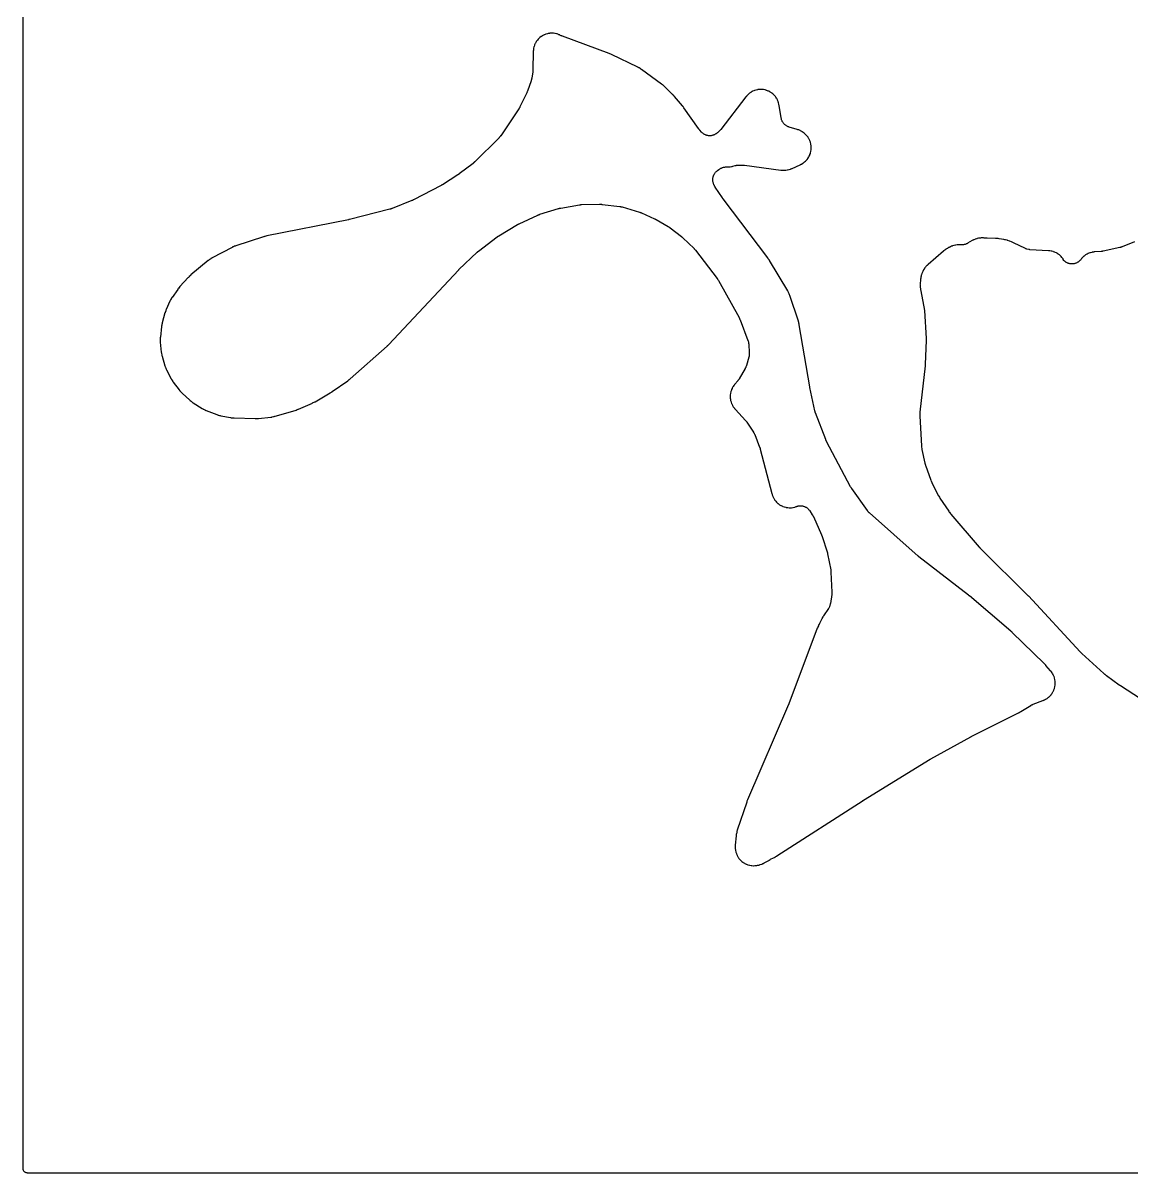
# Model space of a CAD drawing. Header units: millimetres. Extents: x 0 to 300, y 0 to 300.
# Drawn here: x -0.1 to 150, y -0.1 to 155.5 of the extents above; entities that cross this region are included whole.
import ezdxf

# ---------------------------------------------------------------- set-up
doc = ezdxf.new("R2010")
doc.units = ezdxf.units.MM
doc.layers.add('CUT', color=7, linetype='CONTINUOUS')

msp = doc.modelspace()

# ---------------------------------------------------------------- linework, layer by layer
at = {"layer": 'CUT'}
for points in [[(298.5045, -0.0625), (1.4375, -0.0625), (0.5522, -0.0625), (0.4788, -0.0589), (0.4206, -0.0503), (0.3635, -0.036), (0.3082, -0.0162), (0.255, 0.009), (0.2046, 0.0392), (0.1573, 0.0743), (0.1137, 0.1137), (0.0743, 0.1573), (0.0392, 0.2046), (0.009, 0.255), (-0.0162, 0.3082), (-0.036, 0.3635), (-0.0503, 0.4206), (-0.0589, 0.4788), (-0.0625, 0.5522), (-0.0625, 1.4375), (-0.0625, 298.5625)], [(150.3023, 125.9193), (148.6229, 125.2399), (148.614, 125.2364), (148.6001, 125.2309), (148.5774, 125.2224), (148.5472, 125.2115), (148.5201, 125.2021), (148.4982, 125.195), (148.4857, 125.1911), (148.4811, 125.1896), (148.4539, 125.1817), (148.3931, 125.1649), (148.3565, 125.1557), (148.3441, 125.1528), (148.3348, 125.1507), (146.0861, 124.6566), (146.0795, 124.6551), (146.064, 124.6519), (146.0611, 124.6513), (146.0309, 124.6455), (145.9703, 124.635), (145.9494, 124.6317), (145.9203, 124.6281), (145.8431, 124.6199), (145.8099, 124.6171), (144.9612, 124.5592), (144.9469, 124.558), (144.854, 124.5495), (144.8397, 124.548), (144.7835, 124.5414), (144.7549, 124.5374), (144.5723, 124.5072), (144.5158, 124.495), (144.3394, 124.448), (144.2844, 124.4305), (144.1133, 124.3667), (144.0602, 124.344), (143.896, 124.2641), (143.8454, 124.2363), (143.6896, 124.141), (143.6419, 124.1085), (143.496, 123.9987), (143.4516, 123.9617), (143.317, 123.8384), (143.2764, 123.7974), (143.1542, 123.6616), (143.1177, 123.6169), (143.0684, 123.5501), (143.0405, 123.5143), (142.9879, 123.4501), (142.927, 123.3831), (142.8843, 123.3405), (142.817, 123.2799), (142.7702, 123.2419), (142.6971, 123.1883), (142.6467, 123.1552), (142.5686, 123.1093), (142.5152, 123.0814), (142.4329, 123.0435), (142.3769, 123.0211), (142.2912, 122.9918), (142.2332, 122.9751), (142.145, 122.9545), (142.0857, 122.9438), (141.9958, 122.9321), (141.9357, 122.9274), (141.8452, 122.9249), (141.7849, 122.9262), (141.6945, 122.9328), (141.6347, 122.9402), (141.5455, 122.9559), (141.4867, 122.9692), (141.3995, 122.9938), (141.3423, 123.013), (141.258, 123.0462), (141.2031, 123.071), (141.1225, 123.1125), (141.0704, 123.1428), (140.9944, 123.1921), (140.9456, 123.2275), (140.875, 123.2842), (140.8299, 123.3243), (140.7698, 123.3835), (140.7672, 123.3885), (140.6732, 123.5492), (140.641, 123.5985), (140.5317, 123.7491), (140.4948, 123.795), (140.3712, 123.9343), (140.33, 123.9763), (140.1934, 124.1028), (140.1482, 124.1406), (139.9999, 124.253), (139.9512, 124.2863), (139.7926, 124.3836), (139.7409, 124.4119), (139.5735, 124.4932), (139.5193, 124.5163), (139.3447, 124.5809), (139.2885, 124.5985), (139.1084, 124.6456), (139.0508, 124.6577), (138.8644, 124.6873), (138.8352, 124.6913), (138.778, 124.6975), (138.7634, 124.6989), (138.668, 124.7069), (138.6533, 124.708), (136.166, 124.856), (136.1238, 124.8595), (136.0466, 124.8677), (136.0143, 124.8727), (135.715, 124.9492), (135.692, 124.9574), (135.6202, 124.9868), (135.5814, 125.0038), (133.9274, 125.7742), (133.8663, 125.8093), (133.8515, 125.8174), (133.7549, 125.8693), (133.74, 125.8771), (133.6811, 125.9066), (133.6506, 125.9209), (133.4522, 126.0068), (133.3889, 126.0301), (133.1822, 126.0932), (133.1497, 126.1021), (133.1307, 126.1067), (133.1228, 126.1099), (133.0603, 126.1306), (132.8569, 126.1859), (132.8249, 126.1937), (132.7621, 126.2071), (132.746, 126.2103), (132.6408, 126.2298), (132.6246, 126.2326), (132.0065, 126.3296), (131.9867, 126.3324), (131.8578, 126.3483), (131.8379, 126.3504), (131.6886, 126.3637), (131.6806, 126.3646), (131.6566, 126.3666), (131.6095, 126.3695), (131.5974, 126.3702), (131.5532, 126.3721), (131.526, 126.3736), (131.5061, 126.3744), (130.3778, 126.3998), (129.9938, 126.4342), (129.9778, 126.4354), (129.8741, 126.4419), (129.8582, 126.4427), (129.7958, 126.4449), (129.7639, 126.4452), (129.5591, 126.4416), (129.4953, 126.4371), (129.292, 126.4118), (129.2604, 126.407), (129.2305, 126.4016), (129.2007, 126.3955), (129.0086, 126.351), (128.9793, 126.3434), (128.9595, 126.3377), (128.932, 126.3292), (128.7576, 126.2701), (128.7041, 126.2491), (128.5361, 126.1737), (128.5101, 126.1613), (128.4601, 126.1359), (128.4474, 126.1292), (128.3651, 126.0849), (128.3526, 126.078), (127.7351, 125.7261), (127.6947, 125.7044), (127.6197, 125.6666), (127.5359, 125.6296), (127.4789, 125.6078), (127.3918, 125.5795), (127.3329, 125.5636), (127.2433, 125.5443), (127.1831, 125.5345), (127.092, 125.5244), (127.0082, 125.5194), (126.9624, 125.5178), (126.5391, 125.5142), (126.5251, 125.5139), (126.4337, 125.511), (126.4197, 125.5104), (126.3648, 125.5074), (126.3368, 125.5051), (126.1575, 125.4867), (126.1019, 125.4784), (125.9275, 125.4437), (125.8729, 125.4302), (125.7002, 125.3787), (125.6734, 125.37), (125.6216, 125.3519), (125.6083, 125.3471), (125.5433, 125.3226), (125.5187, 125.3127), (125.4585, 125.2869), (125.4461, 125.2814), (125.4005, 125.2607), (125.3771, 125.2494), (125.3692, 125.2454), (125.3588, 125.2405), (125.3288, 125.2253), (125.3136, 125.2172), (125.2282, 125.1737), (125.1828, 125.1481), (125.1618, 125.135), (125.1388, 125.1226), (125.0973, 125.097), (124.992, 125.0379), (124.9789, 125.0303), (124.8947, 124.9802), (124.8819, 124.9723), (124.832, 124.9409), (124.8069, 124.9242), (124.6466, 124.8116), (124.6224, 124.7937), (124.5759, 124.7575), (124.5642, 124.7481), (124.4884, 124.6858), (124.4769, 124.6761), (122.3853, 122.8682), (122.3733, 122.8576), (122.2963, 122.7873), (122.2846, 122.7764), (122.2395, 122.733), (122.217, 122.7101), (122.0767, 122.5599), (122.0355, 122.5108), (121.9138, 122.3487), (121.8781, 122.2954), (121.7729, 122.1189), (121.7573, 122.0909), (121.7282, 122.0355), (121.7209, 122.0212), (121.6749, 121.9277), (121.668, 121.9132), (121.6248, 121.8191), (121.619, 121.806), (121.5822, 121.7207), (121.5768, 121.7075), (121.5559, 121.6557), (121.5459, 121.6289), (121.4856, 121.4558), (121.4694, 121.401), (121.4265, 121.2254), (121.4156, 121.1693), (121.3892, 120.988), (121.3858, 120.9596), (121.3804, 120.904), (121.3792, 120.8898), (121.3724, 120.7971), (121.3716, 120.7828), (121.3701, 120.753), (121.3522, 120.6481), (121.3456, 120.5955), (121.332, 120.4283), (121.3301, 120.3753), (121.3314, 120.2076), (121.3341, 120.1546), (121.3385, 120.1092), (121.3351, 120.041), (121.3345, 120.0231), (121.3323, 119.9065), (121.3322, 119.8885), (121.333, 119.8186), (121.3344, 119.7827), (121.3508, 119.5503), (121.3544, 119.5146), (121.3635, 119.4453), (121.3661, 119.4275), (121.3847, 119.3124), (121.3879, 119.2948), (121.9033, 116.6168), (122.1387, 112.836), (122.1393, 112.8245), (122.1407, 112.7977), (122.1412, 112.7862), (122.1417, 112.7721), (122.142, 112.7606), (122.1427, 112.7338), (122.1429, 112.7223), (122.143, 112.709), (122.1431, 112.6975), (122.143, 112.6707), (122.1429, 112.6591), (122.1427, 112.6451), (122.1425, 112.6336), (122.1417, 112.6067), (122.1414, 112.5952), (122.0102, 109.3293), (122.0099, 109.3223), (122.0091, 109.3061), (122.0087, 109.2991), (122.0078, 109.2825), (122.0073, 109.2739), (122.006, 109.254), (122.0054, 109.2455), (122.0047, 109.2356), (122.004, 109.2271), (122.0023, 109.2072), (122.0015, 109.1986), (122.0011, 109.1943), (122.0001, 109.1842), (121.9977, 109.1606), (121.9965, 109.1505), (121.266, 102.8941), (121.2646, 102.881), (121.2565, 102.7959), (121.2554, 102.7828), (121.2517, 102.7315), (121.2504, 102.7053), (121.2455, 102.5344), (121.2453, 102.5081), (121.2461, 102.4566), (121.2465, 102.4435), (121.2496, 102.358), (121.2503, 102.3449), (121.4897, 98.3021), (121.4905, 98.2911), (121.4965, 98.2141), (121.4975, 98.2026), (121.5024, 98.1522), (121.5052, 98.1279), (121.5261, 97.9772), (121.5297, 97.954), (121.5369, 97.9139), (121.5389, 97.903), (121.5537, 97.8281), (121.5563, 97.8159), (121.9562, 95.9909), (121.9604, 95.973), (121.9895, 95.8574), (121.9942, 95.8397), (122.0351, 95.6959), (122.0404, 95.6783), (122.0765, 95.5647), (122.0823, 95.5473), (122.6916, 93.8142), (122.6984, 93.7957), (122.745, 93.676), (122.7524, 93.6578), (122.8157, 93.5097), (122.8238, 93.4917), (122.8781, 93.3754), (122.8867, 93.3576), (123.7697, 91.6182), (123.7777, 91.6029), (123.8315, 91.5041), (123.84, 91.489), (123.9111, 91.3671), (123.92, 91.3522), (123.9794, 91.2567), (123.9887, 91.2421), (125.1692, 89.4603), (125.1799, 89.4447), (125.2506, 89.3449), (125.2617, 89.3297), (125.3544, 89.2072), (125.366, 89.1924), (125.4429, 89.0972), (125.455, 89.0827), (129.3052, 84.6093), (129.3126, 84.6009), (129.3642, 84.5431), (129.3723, 84.5343), (129.4381, 84.4636), (129.4461, 84.4551), (129.4992, 84.4002), (129.508, 84.3913), (135.8789, 78.0734), (135.8879, 78.0644), (135.8972, 78.055), (135.9004, 78.0518), (135.9079, 78.0441), (135.9112, 78.0408), (135.915, 78.0369), (135.9182, 78.0336), (135.9257, 78.0257), (135.9286, 78.0228), (135.9346, 78.0164), (135.9432, 78.0072), (135.947, 78.0032), (142.9722, 70.4356), (142.981, 70.4263), (143.0391, 70.3663), (143.0481, 70.3572), (143.1227, 70.2834), (143.132, 70.2745), (143.1926, 70.217), (143.202, 70.2083), (146.1765, 67.5093), (146.189, 67.4982), (146.2712, 67.4277), (146.284, 67.417), (146.3896, 67.3314), (146.4027, 67.3211), (146.4887, 67.2552), (146.5021, 67.2453), (148.2277, 65.9983), (148.2338, 65.9939), (148.2765, 65.9639), (148.2831, 65.9593), (148.3368, 65.9225), (148.3433, 65.9181), (148.3862, 65.8897), (148.3932, 65.8851), (153.9437, 62.3066)]]:
    msp.add_lwpolyline(points, dxfattribs=at)
msp.add_lwpolyline([(18.6624, 110.9031), (18.6643, 110.8893), (18.6722, 110.8352), (18.6769, 110.8076), (18.7117, 110.6292), (18.7177, 110.6018), (18.7306, 110.5488), (18.7341, 110.5352), (18.7577, 110.4474), (18.7615, 110.4339), (19.1413, 109.1407), (19.1455, 109.127), (19.1739, 109.0383), (19.1784, 109.0247), (19.1967, 108.9718), (19.2067, 108.9449), (19.276, 108.7721), (19.2873, 108.7458), (19.3106, 108.6949), (19.3167, 108.6819), (19.3575, 108.5981), (19.3639, 108.5853), (19.9801, 107.3922), (19.986, 107.3811), (20.0253, 107.3089), (20.0314, 107.2978), (20.0559, 107.2549), (20.0689, 107.2333), (20.1563, 107.0942), (20.1702, 107.0731), (20.1982, 107.0324), (20.2055, 107.0221), (20.2535, 106.9554), (20.261, 106.9452), (21.0681, 105.8731), (21.0766, 105.8621), (21.1329, 105.7909), (21.1417, 105.78), (21.1764, 105.7381), (21.1947, 105.717), (21.3168, 105.5829), (21.3361, 105.5627), (21.3746, 105.5241), (21.3846, 105.5143), (21.4502, 105.4517), (21.4604, 105.4421), (22.5175, 104.4781), (22.5276, 104.4691), (22.5937, 104.4115), (22.604, 104.4027), (22.6446, 104.3689), (22.6657, 104.3521), (22.8054, 104.246), (22.8273, 104.2302), (22.8707, 104.2002), (22.8819, 104.1927), (22.9552, 104.1445), (22.9666, 104.1372), (24.1798, 103.3777), (24.1918, 103.3704), (24.2701, 103.3239), (24.2822, 103.3169), (24.3299, 103.29), (24.3546, 103.2769), (24.5172, 103.1951), (24.5425, 103.1831), (24.5925, 103.1608), (24.6054, 103.1553), (24.6894, 103.1202), (24.7023, 103.1149), (26.1642, 102.5436), (26.1772, 102.5387), (26.2621, 102.5078), (26.2752, 102.5032), (26.3266, 102.4858), (26.3531, 102.4775), (26.5266, 102.4277), (26.5534, 102.4206), (26.6062, 102.408), (26.6198, 102.405), (26.7081, 102.3861), (26.7217, 102.3834), (28.0044, 102.1403), (28.0164, 102.1382), (28.0946, 102.125), (28.1067, 102.1231), (28.1538, 102.1161), (28.178, 102.113), (28.3356, 102.0963), (28.3599, 102.0942), (28.4075, 102.0911), (28.4197, 102.0904), (28.4989, 102.0868), (28.511, 102.0864), (31.3392, 102.0167), (31.3581, 102.0165), (31.4811, 102.0174), (31.5, 102.0178), (31.6542, 102.0237), (31.6731, 102.0247), (31.7958, 102.0333), (31.8146, 102.035), (33.4676, 102.2033), (33.4814, 102.2049), (33.5708, 102.2161), (33.5846, 102.218), (33.6381, 102.2259), (33.6655, 102.2307), (33.8423, 102.2654), (33.8693, 102.2714), (33.922, 102.2842), (33.9354, 102.2877), (34.0224, 102.3112), (34.0358, 102.3149), (36.7418, 103.1119), (36.7601, 103.1176), (36.8783, 103.1565), (36.8964, 103.1628), (37.0431, 103.2164), (37.061, 103.2233), (37.1765, 103.2697), (37.1941, 103.2771), (39.0863, 104.1088), (39.1011, 104.1156), (39.1968, 104.1608), (39.2115, 104.1679), (39.33, 104.2279), (39.3445, 104.2355), (39.4376, 104.2858), (39.4518, 104.2937), (41.489, 105.4675), (41.5007, 105.4744), (41.5766, 105.5205), (41.5882, 105.5277), (41.6821, 105.5877), (41.6936, 105.5952), (41.7673, 105.6446), (41.7785, 105.6524), (43.8609, 107.1195), (43.8743, 107.1292), (43.9606, 107.1937), (43.9738, 107.2037), (44.0798, 107.2876), (44.0926, 107.298), (44.1752, 107.3671), (44.1878, 107.3779), (49.1835, 111.7971), (49.1938, 111.8065), (49.2606, 111.8683), (49.2707, 111.878), (49.3526, 111.9576), (49.3626, 111.9674), (49.4263, 112.0323), (49.436, 112.0424), (58.8327, 122.064), (58.8361, 122.0676), (58.844, 122.0759), (58.8474, 122.0795), (58.8555, 122.088), (58.8597, 122.0923), (58.8696, 122.1024), (58.8738, 122.1068), (58.8787, 122.1118), (58.883, 122.1161), (58.893, 122.1261), (58.8967, 122.1298), (58.9049, 122.1379), (58.9166, 122.1492), (58.9217, 122.1542), (61.3778, 124.5062), (61.387, 124.5149), (61.4087, 124.5351), (61.418, 124.5436), (61.4294, 124.554), (61.4388, 124.5624), (61.461, 124.5818), (61.4705, 124.5901), (61.4816, 124.5996), (61.4912, 124.6077), (61.5139, 124.6266), (61.5237, 124.6346), (61.5357, 124.6443), (61.5456, 124.6522), (61.5688, 124.6704), (61.5788, 124.6781), (64.1031, 126.6023), (64.1134, 126.6099), (64.1374, 126.6277), (64.1478, 126.6353), (64.1604, 126.6444), (64.1709, 126.6518), (64.1954, 126.6689), (64.206, 126.6761), (64.2182, 126.6844), (64.2288, 126.6914), (64.2538, 126.7078), (64.2646, 126.7148), (64.2778, 126.7231), (64.2886, 126.7299), (64.3141, 126.7456), (64.325, 126.7522), (66.833, 128.2469), (66.8432, 128.2529), (66.8672, 128.2668), (66.8776, 128.2726), (66.8902, 128.2797), (66.9006, 128.2855), (66.925, 128.2987), (66.9354, 128.3043), (66.9475, 128.3107), (66.9581, 128.3161), (66.9828, 128.3287), (66.9934, 128.3341), (67.0064, 128.3405), (67.0171, 128.3457), (67.0421, 128.3576), (67.0529, 128.3626), (69.5927, 129.5331), (69.6061, 129.5392), (69.6373, 129.553), (69.6508, 129.5588), (69.6672, 129.5657), (69.6807, 129.5713), (69.7124, 129.584), (69.726, 129.5894), (69.7417, 129.5954), (69.7554, 129.6006), (69.7875, 129.6123), (69.8013, 129.6172), (69.8182, 129.6231), (69.832, 129.6278), (69.8645, 129.6384), (69.8784, 129.6429), (72.3835, 130.4225), (72.3978, 130.4268), (72.4311, 130.4366), (72.4455, 130.4407), (72.463, 130.4455), (72.4774, 130.4493), (72.511, 130.458), (72.5255, 130.4616), (72.5421, 130.4656), (72.5566, 130.469), (72.5906, 130.4765), (72.6051, 130.4796), (72.6229, 130.4833), (72.6375, 130.4861), (72.6717, 130.4926), (72.6864, 130.4952), (75.2222, 130.9286), (75.2289, 130.9297), (75.2446, 130.9323), (75.2475, 130.9328), (75.278, 130.9371), (75.3391, 130.9447), (75.3602, 130.9471), (75.3895, 130.9493), (75.4673, 130.9538), (75.5007, 130.9551), (77.9466, 131.0055), (77.9627, 131.0057), (78.0002, 131.0058), (78.0162, 131.0057), (78.0355, 131.0054), (78.0515, 131.005), (78.0887, 131.0038), (78.1047, 131.0031), (78.123, 131.0022), (78.1389, 131.0012), (78.1761, 130.9987), (78.1921, 130.9975), (78.2115, 130.9958), (78.2274, 130.9943), (78.2645, 130.9904), (78.2804, 130.9886), (80.6949, 130.6934), (80.7042, 130.6922), (80.7186, 130.6903), (80.7424, 130.6868), (80.7741, 130.6817), (80.8023, 130.6768), (80.8245, 130.6725), (80.8373, 130.6699), (80.842, 130.669), (80.8694, 130.6628), (80.9301, 130.6482), (80.9663, 130.6387), (80.9785, 130.6352), (80.9874, 130.6326), (83.3326, 129.9378), (83.347, 129.9334), (83.3805, 129.9229), (83.3948, 129.9182), (83.4122, 129.9124), (83.4265, 129.9076), (83.4596, 129.8959), (83.4738, 129.8908), (83.49, 129.8848), (83.504, 129.8794), (83.5368, 129.8667), (83.5507, 129.8611), (83.5677, 129.8541), (83.5816, 129.8483), (83.6139, 129.8345), (83.6277, 129.8284), (85.3726, 129.0453), (85.3832, 129.0404), (85.4081, 129.0289), (85.4187, 129.0239), (85.4316, 129.0177), (85.4421, 129.0125), (85.4667, 129.0003), (85.4771, 128.995), (85.4891, 128.9889), (85.4996, 128.9834), (85.5238, 128.9706), (85.5341, 128.9651), (85.5467, 128.9582), (85.5569, 128.9525), (85.5808, 128.9391), (85.591, 128.9332), (87.2293, 127.9817), (87.242, 127.9742), (87.2715, 127.9564), (87.284, 127.9487), (87.2993, 127.9391), (87.3117, 127.9312), (87.3406, 127.9125), (87.3529, 127.9043), (87.3669, 127.8949), (87.3791, 127.8866), (87.4073, 127.8669), (87.4194, 127.8584), (87.434, 127.8479), (87.4459, 127.8392), (87.4734, 127.8186), (87.4852, 127.8097), (89.0063, 126.6357), (89.0161, 126.628), (89.039, 126.6099), (89.0487, 126.602), (89.0605, 126.5924), (89.0701, 126.5844), (89.0924, 126.5656), (89.102, 126.5575), (89.1128, 126.5481), (89.1222, 126.5399), (89.144, 126.5205), (89.1533, 126.5122), (89.1645, 126.5019), (89.1737, 126.4934), (89.1949, 126.4734), (89.204, 126.4648), (90.7202, 124.9994), (90.725, 124.9947), (90.7363, 124.9836), (90.7384, 124.9816), (90.7599, 124.9596), (90.8022, 124.9149), (90.8165, 124.8993), (90.8356, 124.8771), (90.8852, 124.8171), (90.906, 124.791), (93.8592, 120.9381), (93.8633, 120.9327), (93.8728, 120.9201), (93.8746, 120.9178), (93.8924, 120.8932), (93.9273, 120.8431), (93.9391, 120.8258), (93.9546, 120.8011), (93.9945, 120.7351), (94.0111, 120.7064), (96.8039, 115.6745), (96.8115, 115.6604), (96.8291, 115.6274), (96.8365, 115.6131), (96.8454, 115.5958), (96.8525, 115.5814), (96.8689, 115.5479), (96.8757, 115.5334), (96.8835, 115.5168), (96.8901, 115.5022), (96.9053, 115.468), (96.9116, 115.4533), (96.9192, 115.4353), (96.9253, 115.4205), (96.9393, 115.3858), (96.9451, 115.3709), (98.0092, 112.5797), (98.0131, 112.5693), (98.0183, 112.5552), (98.0325, 112.5132), (98.0481, 112.4634), (98.0678, 112.3891), (98.0839, 112.3165), (98.0973, 112.2399), (98.1043, 112.1864), (98.1091, 112.1416), (98.1103, 112.1269), (98.1111, 112.1159), (98.196, 110.8754), (98.1978, 110.8358), (98.1996, 110.7631), (98.198, 110.6838), (98.1946, 110.6311), (98.186, 110.5522), (98.178, 110.5), (98.1626, 110.4222), (98.1453, 110.3516), (98.135, 110.3133), (97.803, 109.1779), (97.7991, 109.1648), (97.7936, 109.1473), (97.776, 109.0958), (97.744, 109.0108), (97.729, 108.9736), (97.7124, 108.9371), (97.6728, 108.8554), (97.6476, 108.8072), (97.6386, 108.7912), (97.6319, 108.7793), (96.8123, 107.3693), (96.8071, 107.3605), (96.799, 107.3469), (96.7853, 107.3247), (96.7665, 107.2951), (96.7493, 107.2691), (96.7353, 107.2488), (96.7272, 107.2372), (96.7242, 107.2329), (96.7061, 107.2083), (96.6648, 107.1542), (96.6394, 107.1223), (96.6305, 107.1117), (96.624, 107.1039), (96.2487, 106.6654), (96.2394, 106.6543), (96.1798, 106.5811), (96.1707, 106.5697), (96.136, 106.5249), (96.1187, 106.5015), (96.0119, 106.349), (95.981, 106.2999), (95.8907, 106.14), (95.8646, 106.0881), (95.7902, 105.9203), (95.7692, 105.8661), (95.7114, 105.6918), (95.6958, 105.6359), (95.655, 105.4568), (95.6449, 105.3996), (95.6217, 105.2175), (95.6171, 105.1596), (95.6116, 104.976), (95.6127, 104.918), (95.625, 104.7347), (95.6317, 104.677), (95.6616, 104.4959), (95.6738, 104.4391), (95.7211, 104.2617), (95.7388, 104.2063), (95.803, 104.0343), (95.8259, 103.9809), (95.9065, 103.8159), (95.9345, 103.765), (96.0306, 103.6086), (96.0634, 103.5607), (96.1758, 103.4122), (96.1938, 103.3895), (96.2302, 103.346), (96.2397, 103.3349), (96.302, 103.264), (96.3117, 103.2532), (97.6883, 101.7598), (97.6947, 101.7528), (97.7046, 101.7418), (97.7207, 101.7235), (97.742, 101.6986), (97.7605, 101.6762), (97.7749, 101.6582), (97.7831, 101.6478), (97.7861, 101.6439), (97.8033, 101.6211), (97.8406, 101.5697), (97.8623, 101.5384), (97.8695, 101.5277), (97.8747, 101.5197), (98.7624, 100.1511), (98.7684, 100.1417), (98.7766, 100.1288), (98.7996, 100.0901), (98.8365, 100.0246), (98.8522, 99.9954), (98.8669, 99.9656), (98.8987, 99.8975), (98.9168, 99.8562), (98.9226, 99.8422), (98.9268, 99.8317), (99.5943, 98.1365), (99.5992, 98.1239), (99.6103, 98.0943), (99.615, 98.0816), (99.6206, 98.066), (99.6251, 98.0533), (99.6353, 98.0233), (99.6396, 98.0105), (99.6444, 97.9957), (99.6485, 97.9828), (99.6579, 97.9526), (99.6618, 97.9396), (99.6664, 97.9237), (99.6701, 97.9107), (99.6786, 97.8802), (99.6821, 97.8672), (101.244, 91.8683), (101.2477, 91.8544), (101.2735, 91.7644), (101.2776, 91.7506), (101.2944, 91.697), (101.3036, 91.6697), (101.367, 91.4965), (101.3893, 91.4434), (101.4679, 91.2793), (101.4953, 91.2286), (101.5892, 91.0728), (101.6213, 91.025), (101.7297, 90.8789), (101.7662, 90.8343), (101.8882, 90.6993), (101.9288, 90.6585), (102.0631, 90.5357), (102.1074, 90.499), (102.2529, 90.3897), (102.3006, 90.3574), (102.4559, 90.2625), (102.5064, 90.2349), (102.67, 90.1553), (102.723, 90.1327), (102.8935, 90.0692), (102.9483, 90.0517), (103.1242, 90.0049), (103.1804, 89.9927), (103.36, 89.9629), (103.4171, 89.9562), (103.5987, 89.9438), (103.6562, 89.9426), (103.8381, 89.9476), (103.8955, 89.9519), (104.0761, 89.9743), (104.1328, 89.9841), (104.3105, 90.0237), (104.366, 90.0389), (104.5414, 90.0962), (104.5685, 90.1058), (104.5686, 90.1058), (104.6097, 90.1203), (104.6857, 90.145), (104.7697, 90.168), (104.8264, 90.1805), (104.9123, 90.1952), (104.9699, 90.2022), (105.0568, 90.2086), (105.1148, 90.21), (105.2019, 90.2079), (105.2598, 90.2036), (105.3463, 90.1931), (105.4035, 90.1833), (105.4886, 90.1645), (105.5446, 90.1492), (105.6275, 90.1222), (105.6817, 90.1016), (105.7616, 90.0667), (105.8135, 90.0409), (105.8897, 89.9985), (105.9389, 89.9678), (106.0106, 89.9182), (106.0566, 89.8829), (106.1231, 89.8266), (106.1656, 89.787), (106.2263, 89.7245), (106.2647, 89.681), (106.3191, 89.613), (106.3659, 89.5483), (106.3906, 89.5123), (106.7235, 89.0017), (106.7284, 88.9941), (106.7359, 88.9823), (106.7481, 88.9627), (106.7641, 88.9361), (106.7779, 88.9123), (106.7886, 88.8932), (106.7946, 88.8823), (106.7969, 88.8782), (106.8094, 88.8542), (106.8365, 88.8005), (106.8521, 88.768), (106.8572, 88.7569), (106.8609, 88.7487), (107.9539, 86.2835), (107.9584, 86.2732), (107.9687, 86.2491), (107.9731, 86.2387), (107.9783, 86.2261), (107.9825, 86.2157), (107.9922, 86.1914), (107.9963, 86.1809), (108.001, 86.1689), (108.0049, 86.1583), (108.014, 86.1338), (108.0179, 86.1232), (108.0225, 86.1103), (108.0262, 86.0997), (108.0347, 86.075), (108.0382, 86.0643), (108.717, 83.9991), (108.7214, 83.9853), (108.7315, 83.953), (108.7357, 83.9391), (108.7406, 83.9221), (108.7446, 83.9082), (108.7536, 83.8756), (108.7573, 83.8615), (108.7615, 83.8454), (108.765, 83.8314), (108.773, 83.7985), (108.7763, 83.7844), (108.7801, 83.7671), (108.7832, 83.7529), (108.7901, 83.7198), (108.7929, 83.7056), (109.2057, 81.5439), (109.2085, 81.5281), (109.2148, 81.4914), (109.2174, 81.4757), (109.2204, 81.4564), (109.2227, 81.4406), (109.2277, 81.4037), (109.2297, 81.3879), (109.2319, 81.3697), (109.2336, 81.3538), (109.2373, 81.3167), (109.2388, 81.3008), (109.2404, 81.2814), (109.2416, 81.2655), (109.244, 81.2283), (109.2448, 81.2124), (109.3697, 78.5409), (109.3701, 78.5298), (109.3707, 78.5147), (109.3711, 78.47), (109.3699, 78.3954), (109.3688, 78.3625), (109.3665, 78.3296), (109.3598, 78.2554), (109.3546, 78.211), (109.3525, 78.196), (109.3509, 78.1849), (109.1657, 76.9759), (109.1569, 76.9271), (109.1382, 76.8382), (109.1125, 76.7424), (109.0919, 76.6797), (109.0558, 76.5873), (109.0284, 76.5273), (108.9823, 76.4395), (108.9358, 76.3614), (108.9092, 76.3195), (108.2261, 75.3062), (108.2202, 75.2972), (108.1793, 75.2342), (108.1733, 75.2247), (108.1473, 75.1828), (108.1351, 75.1624), (108.0619, 75.0337), (108.051, 75.0136), (108.0328, 74.9784), (108.0279, 74.9688), (107.9948, 74.9023), (107.9896, 74.8914), (107.7098, 74.2983), (107.6277, 74.1501), (107.6174, 74.1308), (107.5532, 74.0043), (107.5437, 73.9846), (107.469, 73.8232), (107.4602, 73.8032), (107.4054, 73.6723), (107.3973, 73.6521), (103.5384, 63.4135), (103.5334, 63.4002), (103.5281, 63.3866), (103.5263, 63.382), (103.5219, 63.3709), (103.52, 63.3661), (103.5178, 63.3606), (103.5159, 63.3558), (103.5114, 63.3447), (103.5097, 63.3405), (103.5059, 63.3316), (103.5005, 63.3188), (103.4981, 63.3132), (97.9541, 50.4212), (97.9493, 50.4096), (97.9185, 50.3337), (97.9139, 50.322), (97.8773, 50.226), (97.873, 50.2142), (97.8454, 50.1371), (97.8413, 50.1252), (96.574, 46.3287), (96.5732, 46.3263), (96.5639, 46.2982), (96.5585, 46.2812), (96.525, 46.17), (96.5201, 46.1528), (96.502, 46.0855), (96.4937, 46.0507), (96.4469, 45.8233), (96.4407, 45.7881), (96.4307, 45.7191), (96.4284, 45.7014), (96.4153, 45.586), (96.4135, 45.5682), (96.3054, 44.2836), (96.3043, 44.2687), (96.2986, 44.1723), (96.2979, 44.1574), (96.2959, 44.0994), (96.2957, 44.0697), (96.2985, 43.8792), (96.3024, 43.8199), (96.3238, 43.6333), (96.3335, 43.5746), (96.3733, 43.391), (96.3887, 43.3336), (96.4465, 43.1548), (96.4675, 43.0992), (96.5427, 42.927), (96.5691, 42.8738), (96.661, 42.7099), (96.6925, 42.6595), (96.8001, 42.5055), (96.8365, 42.4585), (96.9588, 42.3159), (96.9997, 42.2727), (97.1355, 42.1429), (97.1805, 42.104), (97.3285, 41.9882), (97.3771, 41.954), (97.5358, 41.8534), (97.5875, 41.8242), (97.7554, 41.7398), (97.8098, 41.7158), (97.9852, 41.6485), (98.0417, 41.6299), (98.2229, 41.5803), (98.2809, 41.5675), (98.4661, 41.536), (98.5252, 41.529), (98.7126, 41.516), (98.772, 41.5148), (98.9598, 41.5204), (99.0191, 41.5251), (99.208, 41.5496), (99.2374, 41.5542), (99.2945, 41.5645), (99.3091, 41.5673), (99.4037, 41.5868), (99.4182, 41.59), (99.4755, 41.6033), (99.4887, 41.6065), (99.5741, 41.6284), (99.5872, 41.6319), (99.6382, 41.6462), (99.6642, 41.6541), (99.8293, 41.7086), (99.88, 41.7279), (100.0396, 41.7971), (100.0642, 41.8084), (100.1118, 41.8317), (100.1239, 41.8377), (100.2023, 41.8782), (100.2143, 41.8846), (100.7355, 42.1689), (100.7466, 42.1751), (100.8184, 42.2163), (100.8294, 42.2228), (100.8721, 42.2485), (100.8936, 42.2621), (101.0299, 42.3522), (101.0712, 42.3821), (101.0822, 42.3908), (101.4701, 42.5701), (101.4892, 42.5793), (101.6118, 42.6413), (101.6305, 42.6512), (101.7815, 42.7344), (101.7999, 42.7449), (101.9179, 42.8154), (101.9358, 42.8266), (101.9381, 42.828), (113.5794, 50.3545), (113.5896, 50.361), (113.5984, 50.3666), (113.6044, 50.3704), (113.6188, 50.3794), (113.625, 50.3832), (122.6533, 55.9158), (122.6656, 55.9233), (122.6784, 55.931), (122.6827, 55.9335), (122.6932, 55.9397), (122.6977, 55.9424), (122.7025, 55.9452), (122.7106, 55.9499), (122.7146, 55.9521), (122.7232, 55.957), (122.7355, 55.9639), (122.7409, 55.9669), (128.1519, 58.9458), (128.1626, 58.9517), (128.1733, 58.9575), (128.1865, 58.9646), (128.195, 58.969), (128.2082, 58.976), (128.2146, 58.9792), (128.2189, 58.9814), (128.2299, 58.987), (128.2346, 58.9894), (134.6291, 62.1873), (134.6419, 62.194), (134.7249, 62.238), (134.7376, 62.2449), (134.8405, 62.3027), (134.853, 62.31), (134.9338, 62.358), (134.9462, 62.3655), (136.2703, 63.1959), (136.2796, 63.2017), (136.2941, 63.2105), (136.3183, 63.2248), (136.351, 63.2434), (136.3804, 63.2593), (136.4039, 63.2716), (136.4174, 63.2784), (136.4224, 63.2809), (136.452, 63.2951), (136.5185, 63.3253), (136.5588, 63.3424), (136.5726, 63.3478), (136.5828, 63.3518), (137.9256, 63.8658), (137.939, 63.8711), (138.0253, 63.9065), (138.0386, 63.9121), (138.0899, 63.9346), (138.1159, 63.9468), (138.2808, 64.0287), (138.3309, 64.0567), (138.4851, 64.1527), (138.5323, 64.1854), (138.6766, 64.2957), (138.7205, 64.3327), (138.8535, 64.4563), (138.8937, 64.4974), (139.0143, 64.6331), (139.0504, 64.6778), (139.1574, 64.8245), (139.1891, 64.8724), (139.2816, 65.0286), (139.3085, 65.0794), (139.3857, 65.2438), (139.4076, 65.2968), (139.4688, 65.4678), (139.4855, 65.5228), (139.53, 65.6988), (139.5414, 65.7551), (139.5689, 65.9346), (139.5749, 65.9917), (139.5851, 66.173), (139.5855, 66.2305), (139.5784, 66.4119), (139.5733, 66.4691), (139.5488, 66.6491), (139.5384, 66.7055), (139.4968, 66.8823), (139.481, 66.9375), (139.4226, 67.1095), (139.4016, 67.1629), (139.3271, 67.3285), (139.3011, 67.3797), (139.2111, 67.5375), (139.1803, 67.5859), (139.0742, 67.7364), (139.0571, 67.7594), (139.0226, 67.8037), (139.0137, 67.8149), (138.9545, 67.8871), (138.9453, 67.8982), (138.3276, 68.6169), (138.3189, 68.6268), (138.2618, 68.6904), (138.253, 68.7), (138.1795, 68.7783), (138.1704, 68.7877), (138.1106, 68.8487), (138.1013, 68.858), (133.7755, 73.08), (133.7683, 73.0869), (133.718, 73.1344), (133.7101, 73.1417), (133.6463, 73.1998), (133.6385, 73.2068), (133.5873, 73.2519), (133.5788, 73.2592), (127.9757, 78.005), (127.9711, 78.0088), (127.9389, 78.0355), (127.934, 78.0396), (127.8936, 78.0724), (127.8887, 78.0763), (127.8565, 78.1019), (127.8512, 78.1061), (121.1544, 83.3061), (121.1498, 83.3097), (121.139, 83.3182), (121.1344, 83.3219), (121.1233, 83.3307), (121.1177, 83.3353), (121.1045, 83.3459), (121.0989, 83.3505), (121.0924, 83.3559), (121.0868, 83.3605), (121.0738, 83.3714), (121.0683, 83.3761), (121.0655, 83.3785), (121.059, 83.3841), (121.0438, 83.3973), (121.0373, 83.403), (114.445, 89.2409), (114.4354, 89.2495), (114.4225, 89.2613), (114.3853, 89.2972), (114.3251, 89.3588), (114.299, 89.3865), (114.2742, 89.4154), (114.2195, 89.482), (114.1878, 89.5228), (114.1776, 89.5369), (114.17, 89.5474), (112.0575, 92.53), (112.0493, 92.5419), (112.0302, 92.5697), (112.0221, 92.5817), (112.0124, 92.5964), (112.0045, 92.6086), (111.9864, 92.637), (111.9787, 92.6493), (111.97, 92.6634), (111.9625, 92.6758), (111.9453, 92.7048), (111.938, 92.7173), (111.9292, 92.7326), (111.9221, 92.7452), (111.9059, 92.7748), (111.899, 92.7875), (108.6515, 98.9099), (108.6452, 98.922), (108.6307, 98.9504), (108.6245, 98.9627), (108.6172, 98.9777), (108.6112, 98.99), (108.5975, 99.0188), (108.5918, 99.0313), (108.5853, 99.0456), (108.5797, 99.0581), (108.5669, 99.0873), (108.5615, 99.0999), (108.5551, 99.1153), (108.5499, 99.128), (108.538, 99.1576), (108.533, 99.1704), (107.1472, 102.7861), (107.1447, 102.7926), (107.139, 102.8079), (107.138, 102.8107), (107.1275, 102.8405), (107.1076, 102.9006), (107.1011, 102.9213), (107.093, 102.9504), (107.0731, 103.0279), (107.0652, 103.0613), (106.3862, 106.1954), (106.3832, 106.2096), (106.3802, 106.2242), (106.3792, 106.2291), (106.3768, 106.241), (106.3758, 106.2462), (106.3746, 106.2521), (106.3736, 106.2573), (106.3714, 106.2693), (106.3705, 106.2738), (106.3688, 106.2836), (106.3663, 106.2975), (106.3653, 106.3036), (104.9514, 114.7091), (104.9495, 114.7199), (104.9355, 114.7949), (104.9333, 114.806), (104.9231, 114.855), (104.9178, 114.8786), (104.8814, 115.0244), (104.8754, 115.0469), (104.8642, 115.0855), (104.861, 115.096), (104.8387, 115.168), (104.8349, 115.1797), (103.6793, 118.6512), (103.6739, 118.6666), (103.6376, 118.7666), (103.6318, 118.7819), (103.6083, 118.8413), (103.5955, 118.8714), (103.5068, 119.0646), (103.4923, 119.094), (103.4625, 119.1505), (103.4547, 119.1649), (103.4025, 119.2576), (103.3943, 119.2717), (100.9173, 123.4074), (100.9089, 123.4211), (100.8529, 123.5092), (100.8441, 123.5226), (100.7708, 123.6313), (100.7616, 123.6445), (100.7009, 123.7295), (100.6914, 123.7425), (94.6411, 131.7549), (94.6379, 131.7592), (94.6304, 131.7692), (94.6272, 131.7735), (94.6196, 131.7838), (94.6157, 131.7891), (94.6067, 131.8015), (94.6029, 131.8069), (94.5985, 131.813), (94.5947, 131.8184), (94.5858, 131.831), (94.5825, 131.8357), (94.5754, 131.846), (94.5655, 131.8606), (94.5611, 131.8671), (93.5847, 133.3307), (93.5783, 133.3404), (93.5697, 133.3536), (93.5455, 133.3931), (93.507, 133.4598), (93.4905, 133.4897), (93.4751, 133.5202), (93.4418, 133.5899), (93.4228, 133.6321), (93.4168, 133.6465), (93.4124, 133.6572), (93.3749, 133.7506), (93.3594, 133.792), (93.3329, 133.8685), (93.3082, 133.9533), (93.2945, 134.0105), (93.2781, 134.0973), (93.2701, 134.1555), (93.2623, 134.2435), (93.2601, 134.3023), (93.261, 134.3906), (93.2645, 134.4493), (93.274, 134.5371), (93.2833, 134.5952), (93.3014, 134.6816), (93.3163, 134.7385), (93.3428, 134.8228), (93.3632, 134.878), (93.3979, 134.9592), (93.4236, 135.0121), (93.466, 135.0896), (93.4968, 135.1397), (93.5466, 135.2126), (93.5822, 135.2595), (93.6389, 135.3271), (93.6789, 135.3703), (93.742, 135.4321), (93.786, 135.4711), (93.8548, 135.5264), (93.9056, 135.5632), (94.0809, 135.6893), (94.1005, 135.7041), (94.1201, 135.7194), (94.1553, 135.7456), (94.2211, 135.7922), (94.2953, 135.8394), (94.3462, 135.8683), (94.4246, 135.9081), (94.4781, 135.932), (94.56, 135.9639), (94.6156, 135.9824), (94.7002, 136.0061), (94.7573, 136.0192), (94.8439, 136.0345), (94.902, 136.0419), (94.9896, 136.0488), (95.0702, 136.0511), (95.1141, 136.0513), (95.292, 136.0478), (95.35, 136.0494), (95.5331, 136.0636), (95.5907, 136.0708), (95.7741, 136.103), (95.8026, 136.1087), (95.8579, 136.1212), (95.872, 136.1246), (95.9635, 136.1476), (95.9776, 136.1513), (96.2804, 136.2353), (96.29, 136.2379), (96.305, 136.2419), (96.3299, 136.2482), (96.3635, 136.2561), (96.3934, 136.2625), (96.3976, 136.2634), (96.4506, 136.2723), (96.5232, 136.2824), (96.5742, 136.2874), (96.6924, 136.2937), (96.693, 136.2938), (96.6943, 136.2938), (96.6954, 136.2939), (96.7055, 136.294), (97.5288, 136.2968), (102.4745, 135.6257), (102.4884, 135.6239), (102.5792, 135.6138), (102.5932, 135.6124), (102.6479, 135.6076), (102.676, 135.6057), (102.8561, 135.5983), (102.9123, 135.5987), (103.0898, 135.608), (103.1458, 135.6136), (103.3217, 135.6395), (103.3769, 135.6503), (103.5495, 135.6926), (103.6035, 135.7085), (103.7738, 135.7676), (103.8001, 135.7774), (103.8511, 135.7978), (103.8641, 135.8032), (103.9481, 135.8391), (103.961, 135.8448), (103.9799, 135.8535), (105.0695, 136.35), (105.0696, 136.35), (105.083, 136.3563), (105.1702, 136.3987), (105.1836, 136.4054), (105.2353, 136.4322), (105.2614, 136.4465), (105.4266, 136.5426), (105.4766, 136.5752), (105.6293, 136.6857), (105.6758, 136.723), (105.8168, 136.8482), (105.8594, 136.8899), (105.9873, 137.0284), (106.0255, 137.0742), (106.139, 137.2247), (106.1725, 137.2741), (106.2705, 137.4351), (106.2989, 137.4875), (106.3805, 137.6575), (106.4035, 137.7125), (106.4678, 137.8897), (106.4853, 137.9468), (106.5316, 138.1295), (106.5434, 138.188), (106.5714, 138.3744), (106.5773, 138.4337), (106.5866, 138.622), (106.5866, 138.6817), (106.5772, 138.8699), (106.5712, 138.9293), (106.5432, 139.1157), (106.5314, 139.1742), (106.4849, 139.3569), (106.4674, 139.4139), (106.4031, 139.5911), (106.3799, 139.646), (106.2983, 139.816), (106.2699, 139.8684), (106.1718, 140.0294), (106.1383, 140.0787), (106.0247, 140.2292), (105.9865, 140.2749), (105.8585, 140.4134), (105.8159, 140.4551), (105.6729, 140.5819), (105.6501, 140.6012), (105.6047, 140.6376), (105.5929, 140.6468), (105.5243, 140.699), (105.4987, 140.7175), (105.4173, 140.7729), (105.4035, 140.7821), (105.3489, 140.8171), (105.3204, 140.8343), (105.1351, 140.9392), (105.0756, 140.9687), (104.8798, 141.0524), (104.8489, 141.0647), (104.788, 141.0868), (104.7723, 141.0923), (104.6698, 141.1264), (104.6539, 141.1314), (103.5884, 141.4535), (103.5426, 141.4687), (103.4596, 141.4987), (103.3707, 141.5363), (103.3131, 141.5645), (103.2288, 141.6114), (103.1745, 141.6456), (103.0957, 141.7013), (103.0453, 141.7411), (102.973, 141.8049), (102.9211, 141.8558), (102.859, 141.9233), (102.8193, 141.9711), (102.7671, 142.0406), (102.7346, 142.0885), (102.6893, 142.1627), (102.6616, 142.2135), (102.6237, 142.2917), (102.601, 142.3449), (102.5709, 142.4264), (102.5534, 142.4815), (102.5312, 142.5656), (102.5147, 142.6434), (102.5066, 142.6861), (102.2369, 144.3425), (102.234, 144.3605), (102.2315, 144.3748), (102.214, 144.4679), (102.2111, 144.4822), (102.1992, 144.5379), (102.1925, 144.5663), (102.1447, 144.7469), (102.127, 144.8025), (102.1206, 144.8199), (102.1123, 144.8483), (102.0911, 144.909), (102.0201, 145.0816), (101.9945, 145.1358), (101.9054, 145.3029), (101.8746, 145.3543), (101.7693, 145.5116), (101.7335, 145.5597), (101.613, 145.7058), (101.5726, 145.75), (101.4381, 145.8833), (101.3935, 145.9233), (101.2464, 146.0426), (101.1981, 146.0779), (101.0398, 146.1819), (100.9882, 146.2123), (100.8203, 146.3), (100.7659, 146.325), (100.5902, 146.3955), (100.5336, 146.415), (100.3517, 146.4677), (100.2934, 146.4814), (100.1071, 146.5157), (100.0477, 146.5236), (99.859, 146.5391), (99.7991, 146.541), (99.6098, 146.5376), (99.55, 146.5335), (99.362, 146.5113), (99.3029, 146.5013), (99.118, 146.4604), (99.0603, 146.4445), (98.8804, 146.3854), (98.8245, 146.3639), (98.6514, 146.2871), (98.5979, 146.2601), (98.4333, 146.1665), (98.3828, 146.1343), (98.2283, 146.0247), (98.1813, 145.9876), (98.0386, 145.8632), (97.9954, 145.8216), (97.864, 145.6816), (97.8441, 145.6593), (97.8062, 145.6147), (97.7967, 145.6032), (97.7355, 145.5274), (97.7263, 145.5156), (94.3587, 141.1222), (93.8902, 140.6857), (93.857, 140.6563), (93.7951, 140.604), (93.7247, 140.5504), (93.6762, 140.517), (93.6009, 140.4705), (93.5493, 140.4421), (93.4699, 140.4032), (93.4157, 140.3799), (93.3328, 140.3491), (93.2767, 140.3312), (93.1911, 140.3086), (93.1335, 140.2964), (93.0462, 140.2823), (92.9876, 140.2758), (92.8993, 140.2704), (92.8404, 140.2697), (92.752, 140.273), (92.6933, 140.278), (92.6056, 140.29), (92.5477, 140.3008), (92.4616, 140.3212), (92.4051, 140.3377), (92.3214, 140.3665), (92.2667, 140.3884), (92.1863, 140.4254), (92.1341, 140.4525), (92.0577, 140.4972), (92.0083, 140.5294), (91.9367, 140.5813), (91.8908, 140.6181), (91.8246, 140.6769), (91.7666, 140.7336), (91.7358, 140.7653), (91.5052, 141.0144), (91.4949, 141.0257), (91.4711, 141.0523), (91.461, 141.0637), (91.4488, 141.0778), (91.4389, 141.0895), (91.416, 141.1168), (91.4063, 141.1286), (91.3953, 141.1423), (91.3858, 141.1543), (91.3639, 141.1824), (91.3546, 141.1945), (91.3434, 141.2094), (91.3344, 141.2217), (91.3134, 141.2505), (91.3045, 141.263), (89.3585, 144.0409), (89.3509, 144.0515), (89.3007, 144.12), (89.2928, 144.1305), (89.2278, 144.2152), (89.2197, 144.2254), (89.1665, 144.2917), (89.1582, 144.3018), (88.0716, 145.5965), (88.062, 145.6076), (87.9987, 145.6794), (87.9889, 145.6903), (87.9072, 145.7784), (87.8971, 145.7891), (87.8303, 145.8577), (87.8199, 145.8681), (86.7539, 146.9108), (86.738, 146.9259), (86.6326, 147.0217), (86.6161, 147.0361), (86.4797, 147.1514), (86.4627, 147.1652), (86.3506, 147.253), (86.3331, 147.2662), (83.6123, 149.2427), (83.6014, 149.2504), (83.5302, 149.2998), (83.5192, 149.3073), (83.4757, 149.336), (83.4532, 149.3502), (83.3046, 149.4391), (83.2814, 149.4523), (83.2356, 149.477), (83.2238, 149.4832), (83.1466, 149.5227), (83.1347, 149.5286), (79.5592, 151.2581), (79.5463, 151.2641), (79.4621, 151.3024), (79.4491, 151.3082), (79.3422, 151.3537), (79.3291, 151.3591), (79.2431, 151.3934), (79.2298, 151.3985), (72.9203, 153.7418), (72.9141, 153.7442), (72.8996, 153.7497), (72.8934, 153.7521), (72.8786, 153.7578), (72.871, 153.7608), (72.8534, 153.7678), (72.8458, 153.7709), (72.8371, 153.7745), (72.8295, 153.7776), (72.8119, 153.785), (72.8044, 153.7882), (72.7993, 153.7904), (72.7907, 153.7941), (72.7709, 153.8029), (72.7624, 153.8067), (72.5652, 153.8965), (72.5519, 153.9024), (72.4649, 153.9395), (72.4514, 153.945), (72.3972, 153.9666), (72.3694, 153.9769), (72.1897, 154.0383), (72.1328, 154.0547), (71.9504, 154.0975), (71.8922, 154.1082), (71.7065, 154.1328), (71.6474, 154.1377), (71.4602, 154.1439), (71.401, 154.1429), (71.2141, 154.1306), (71.1552, 154.1238), (70.9704, 154.0931), (70.9125, 154.0806), (70.7317, 154.0318), (70.6753, 154.0136), (70.5001, 153.9472), (70.4458, 153.9235), (70.2781, 153.8402), (70.2264, 153.8113), (70.0676, 153.7118), (70.019, 153.6779), (69.8709, 153.5633), (69.8259, 153.5248), (69.6897, 153.3961), (69.6487, 153.3533), (69.526, 153.2119), (69.4894, 153.1652), (69.3812, 153.0124), (69.3494, 152.9624), (69.2568, 152.7995), (69.2301, 152.7467), (69.154, 152.5755), (69.1326, 152.5202), (69.0737, 152.3424), (69.0579, 152.2853), (69.0169, 152.1025), (69.0068, 152.0442), (68.9837, 151.8557), (68.9808, 151.8262), (68.9766, 151.7685), (68.9757, 151.7537), (68.9711, 151.6575), (68.9706, 151.6427), (68.9143, 149.2179), (68.9139, 149.2042), (68.9127, 149.1724), (68.9121, 149.1588), (68.9112, 149.1422), (68.9104, 149.1285), (68.9082, 149.0968), (68.9071, 149.0832), (68.9058, 149.0676), (68.9046, 149.054), (68.9014, 149.0223), (68.9, 149.0087), (68.8981, 148.9922), (68.8964, 148.9787), (68.8923, 148.9471), (68.8905, 148.9336), (68.762, 148.0504), (68.7603, 148.0393), (68.7579, 148.0244), (68.7499, 147.9805), (68.7346, 147.9076), (68.7272, 147.8754), (68.7187, 147.8436), (68.698, 147.772), (68.6846, 147.7294), (68.6797, 147.7152), (68.676, 147.7046), (68.1815, 146.3203), (68.1775, 146.3091), (68.1678, 146.2831), (68.1636, 146.272), (68.1583, 146.2584), (68.1539, 146.2474), (68.1436, 146.2216), (68.1391, 146.2106), (68.1338, 146.198), (68.1291, 146.1871), (68.1181, 146.1616), (68.1133, 146.1507), (68.1074, 146.1375), (68.1024, 146.1267), (68.0907, 146.1015), (68.0856, 146.0908), (67.1734, 144.1963), (67.1662, 144.1817), (67.1492, 144.1479), (67.1418, 144.1335), (67.1325, 144.116), (67.1249, 144.1018), (67.1066, 144.0686), (67.0987, 144.0545), (67.0894, 144.0384), (67.0812, 144.0244), (67.0618, 143.9919), (67.0534, 143.9781), (67.0429, 143.9613), (67.0343, 143.9476), (67.0137, 143.9158), (67.0047, 143.9023), (64.5625, 140.2774), (64.5563, 140.2683), (64.5465, 140.2543), (64.5301, 140.2313), (64.5076, 140.2009), (64.4872, 140.1743), (64.4705, 140.1534), (64.4609, 140.1416), (64.4574, 140.1373), (64.4359, 140.1122), (64.387, 140.0574), (64.357, 140.0252), (64.3465, 140.0146), (64.3388, 140.0068), (61.0481, 136.737), (61.0378, 136.7269), (61.0136, 136.7036), (61.0032, 136.6937), (60.9903, 136.6818), (60.9797, 136.672), (60.9548, 136.6496), (60.944, 136.64), (60.9316, 136.6291), (60.9207, 136.6197), (60.8951, 136.5981), (60.884, 136.5889), (60.8704, 136.5777), (60.8592, 136.5687), (60.8329, 136.5478), (60.8216, 136.539), (58.9578, 135.1094), (58.9498, 135.1033), (58.931, 135.0893), (58.9229, 135.0833), (58.913, 135.076), (58.9048, 135.0701), (58.8858, 135.0565), (58.8775, 135.0507), (58.8681, 135.0441), (58.8598, 135.0383), (58.8404, 135.0251), (58.832, 135.0195), (58.8218, 135.0127), (58.8134, 135.0072), (58.7938, 134.9944), (58.7853, 134.989), (56.6727, 133.6499), (56.6649, 133.6451), (56.6467, 133.6338), (56.6388, 133.629), (56.6293, 133.6232), (56.6214, 133.6185), (56.6029, 133.6075), (56.595, 133.6029), (56.5858, 133.5976), (56.5779, 133.5931), (56.5592, 133.5825), (56.5512, 133.5781), (56.5414, 133.5726), (56.5333, 133.5682), (56.5144, 133.5581), (56.5063, 133.5538), (52.7878, 131.6023), (52.7773, 131.5969), (52.7525, 131.5843), (52.7418, 131.579), (52.7288, 131.5726), (52.7181, 131.5674), (52.693, 131.5555), (52.6822, 131.5504), (52.6698, 131.5447), (52.6589, 131.5398), (52.6335, 131.5286), (52.6226, 131.5238), (52.6093, 131.5181), (52.5983, 131.5135), (52.5726, 131.5029), (52.5616, 131.4985), (49.8623, 130.4282), (49.8489, 130.423), (49.8176, 130.4112), (49.8041, 130.4062), (49.7876, 130.4003), (49.7741, 130.3955), (49.7424, 130.3847), (49.7288, 130.3801), (49.7131, 130.3751), (49.6994, 130.3707), (49.6674, 130.3609), (49.6537, 130.3568), (49.6368, 130.3519), (49.623, 130.3481), (49.5907, 130.3393), (49.5768, 130.3356), (44.1037, 128.9387), (44.0989, 128.9375), (44.0876, 128.9347), (44.0828, 128.9335), (44.0712, 128.9307), (44.0653, 128.9293), (44.0515, 128.926), (44.0455, 128.9246), (44.0386, 128.9231), (44.0327, 128.9217), (44.0187, 128.9186), (44.0135, 128.9175), (44.0023, 128.9151), (43.9861, 128.9118), (43.979, 128.9103), (32.9257, 126.7204), (32.9083, 126.7166), (32.7954, 126.6908), (32.7781, 126.6865), (32.6375, 126.6499), (32.6203, 126.6451), (32.5091, 126.6126), (32.4921, 126.6073), (28.7306, 125.3842), (28.7183, 125.38), (28.639, 125.3524), (28.6269, 125.348), (28.5796, 125.3303), (28.5556, 125.3207), (28.401, 125.2553), (28.3775, 125.2447), (28.3319, 125.223), (28.3202, 125.2174), (28.2452, 125.1797), (28.2337, 125.1738), (25.5374, 123.7472), (25.5238, 123.7397), (25.436, 123.6903), (25.4225, 123.6825), (25.3706, 123.6515), (25.3444, 123.6349), (25.177, 123.5229), (25.1517, 123.5049), (25.1032, 123.4687), (25.0909, 123.4593), (25.0118, 123.3969), (24.9997, 123.3871), (22.6624, 121.4446), (22.6469, 121.4313), (22.5478, 121.343), (22.5328, 121.3292), (22.4123, 121.2143), (22.3978, 121.2), (22.3049, 121.1052), (22.2908, 121.0904), (21.1768, 119.8734), (21.1635, 119.8583), (21.0788, 119.7594), (21.066, 119.7439), (20.964, 119.6163), (20.9517, 119.6004), (20.8738, 119.496), (20.8621, 119.4797), (20.0993, 118.3827), (20.0915, 118.3712), (20.0415, 118.2956), (20.034, 118.2839), (20.005, 118.2378), (19.9907, 118.2139), (19.9016, 118.0562), (19.8884, 118.0316), (19.8638, 117.983), (19.8577, 117.9705), (19.8187, 117.8887), (19.8128, 117.876), (19.3092, 116.7533), (19.3049, 116.7435), (19.2753, 116.6743), (19.271, 116.664), (19.2525, 116.6183), (19.244, 116.5961), (19.1939, 116.4568), (19.1865, 116.4351), (19.1746, 116.3973), (19.1714, 116.3871), (19.1502, 116.3158), (19.1468, 116.3042), (18.7707, 114.9415), (18.7677, 114.9305), (18.7482, 114.8542), (18.7454, 114.8428), (18.7336, 114.7925), (18.7284, 114.7682), (18.6992, 114.6158), (18.6951, 114.5922), (18.689, 114.5511), (18.6874, 114.5399), (18.6772, 114.4627), (18.6757, 114.4501), (18.5182, 113.0184), (18.5166, 113.0027), (18.5082, 112.9015), (18.5071, 112.8859), (18.5036, 112.8249), (18.5026, 112.7936), (18.5015, 112.5904), (18.5022, 112.5591), (18.505, 112.4981), (18.506, 112.4825), (18.5134, 112.3811), (18.5147, 112.3655), (18.6498, 111.0073), (18.6513, 110.9934)], close=True, dxfattribs=at)

doc.saveas('drawing.dxf')
